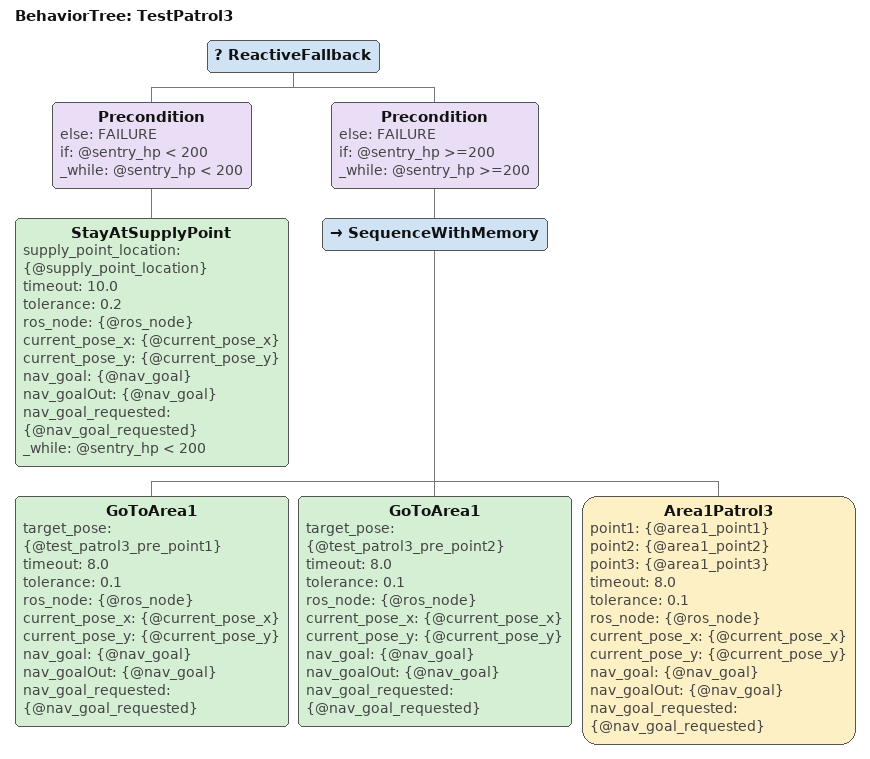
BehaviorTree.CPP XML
<?xml version="1.0" encoding="UTF-8"?>
<root BTCPP_format="4">
  <BehaviorTree ID="TestPatrol3">
    <ReactiveFallback>
      <Precondition else="FAILURE"
                    if="@sentry_hp &lt; 200"
                    _while="@sentry_hp &lt; 200">
        <StayAtSupplyPoint supply_point_location="{@supply_point_location}"
                           timeout="10.0"
                           tolerance="0.2"
                           ros_node="{@ros_node}"
                           current_pose_x="{@current_pose_x}"
                           current_pose_y="{@current_pose_y}"
                           nav_goal="{@nav_goal}"
                           nav_goalOut="{@nav_goal}"
                           nav_goal_requested="{@nav_goal_requested}"
                           _while="@sentry_hp &lt; 200"/>
      </Precondition>
      <Precondition else="FAILURE"
                    if="@sentry_hp &gt;=200"
                    _while="@sentry_hp &gt;=200">
        <SequenceWithMemory>
          <GoToArea1 target_pose="{@test_patrol3_pre_point1}"
                     timeout="8.0"
                     tolerance="0.1"
                     ros_node="{@ros_node}"
                     current_pose_x="{@current_pose_x}"
                     current_pose_y="{@current_pose_y}"
                     nav_goal="{@nav_goal}"
                     nav_goalOut="{@nav_goal}"
                     nav_goal_requested="{@nav_goal_requested}"/>
          <GoToArea1 target_pose="{@test_patrol3_pre_point2}"
                     timeout="8.0"
                     tolerance="0.1"
                     ros_node="{@ros_node}"
                     current_pose_x="{@current_pose_x}"
                     current_pose_y="{@current_pose_y}"
                     nav_goal="{@nav_goal}"
                     nav_goalOut="{@nav_goal}"
                     nav_goal_requested="{@nav_goal_requested}"/>
          <Area1Patrol3 point1="{@area1_point1}"
                        point2="{@area1_point2}"
                        point3="{@area1_point3}"
                        timeout="8.0"
                        tolerance="0.1"
                        ros_node="{@ros_node}"
                        current_pose_x="{@current_pose_x}"
                        current_pose_y="{@current_pose_y}"
                        nav_goal="{@nav_goal}"
                        nav_goalOut="{@nav_goal}"
                        nav_goal_requested="{@nav_goal_requested}"/>

        </SequenceWithMemory>
      </Precondition>
    </ReactiveFallback>
  </BehaviorTree>

</root>
